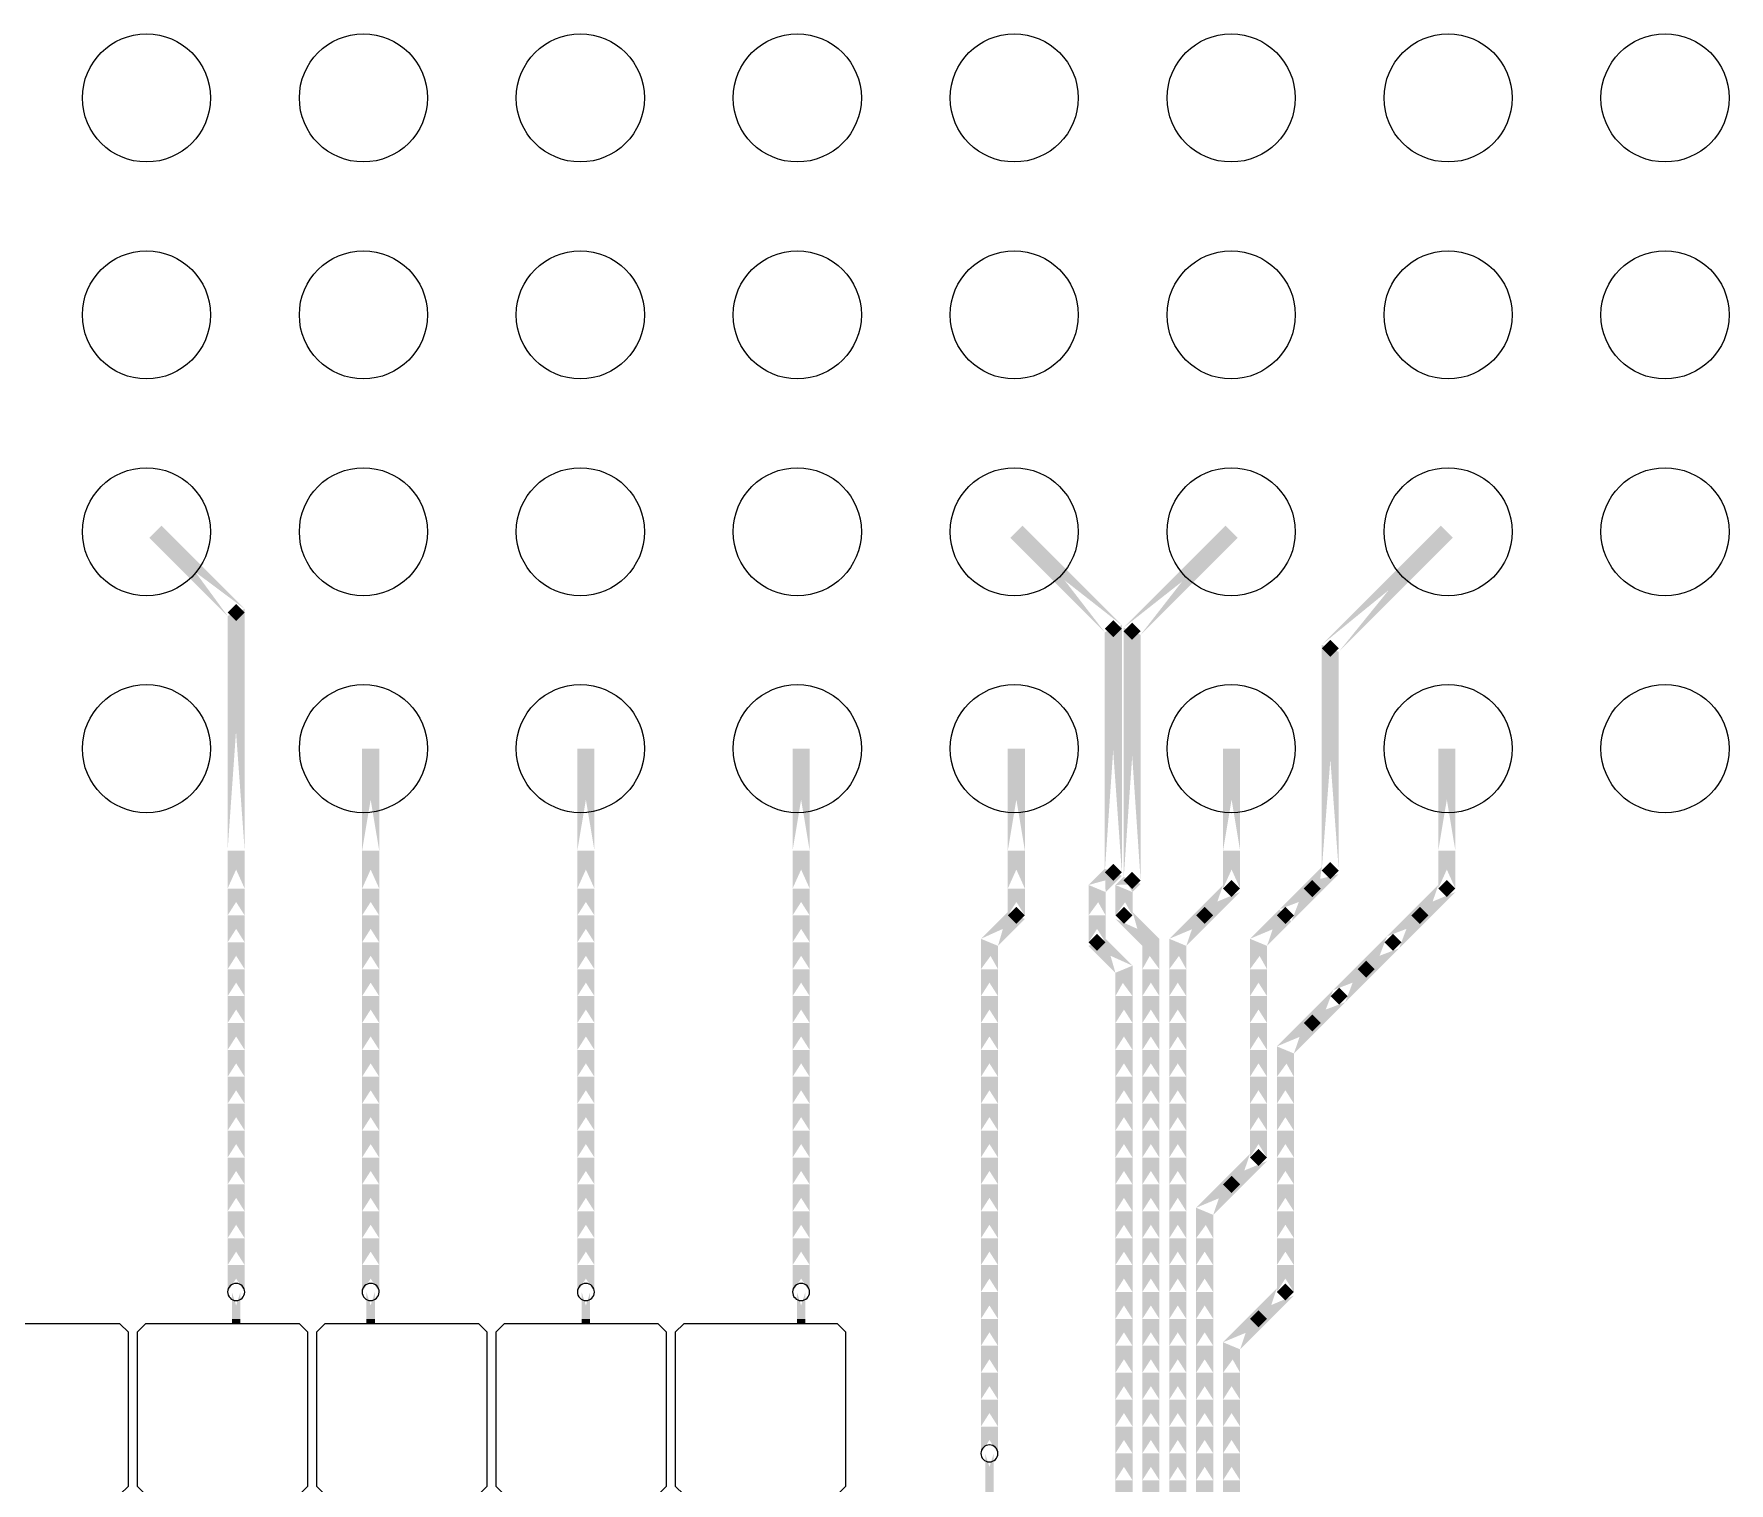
# Model space of a CAD drawing. Header units: metres. Extents: x -14835 to 79490, y -65266 to 750.
# Drawn here: x 59642 to 79490, y -16221 to 750 of the extents above; entities that cross this region are included whole.
import ezdxf

# ---------------------------------------------------------------- set-up
doc = ezdxf.new("R2010")
doc.units = ezdxf.units.M

msp = doc.modelspace()

# ---------------------------------------------------------------- linework, layer by layer
for points in [[(58750, -14455), (58750, -16255), (58850, -16355), (60650, -16355), (60750, -16255), (60750, -14455), (60650, -14355), (58850, -14355), (58750, -14455)], [(60850, -14455), (60850, -16255), (60950, -16355), (62750, -16355), (62850, -16255), (62850, -14455), (62750, -14355), (60950, -14355), (60850, -14455)], [(62950, -14455), (62950, -16255), (63050, -16355), (64850, -16355), (64950, -16255), (64950, -14455), (64850, -14355), (63050, -14355), (62950, -14455)], [(65050, -14455), (65050, -16255), (65150, -16355), (66950, -16355), (67050, -16255), (67050, -14455), (66950, -14355), (65150, -14355), (65050, -14455)], [(67150, -14455), (67150, -16255), (67250, -16355), (69050, -16355), (69150, -16255), (69150, -14455), (69050, -14355), (67250, -14355), (67150, -14455)]]:
    msp.add_lwpolyline(points)
for centre in [(60960, 0), (63500, 0), (66040, 0), (68580, 0), (71120, 0), (73660, 0), (76200, 0), (78740, 0), (60960, -2540), (63500, -2540), (66040, -2540), (68580, -2540), (71120, -2540), (73660, -2540), (76200, -2540), (78740, -2540), (60960, -5080), (63500, -5080), (66040, -5080), (68580, -5080), (71120, -5080), (73660, -5080), (76200, -5080), (78740, -5080), (60960, -7620), (63500, -7620), (66040, -7620), (68580, -7620), (71120, -7620), (73660, -7620), (76200, -7620), (78740, -7620)]:
    msp.add_circle(centre, 750)
for centre in [(62010, -13983), (63585, -13983), (66105, -13983), (68625, -13983), (70830, -15873)]:
    msp.add_arc(centre, 100, 0, 359)
for points in [[(61910, -6066.421356), (62110, -5983.578644), (61135.710678, -5009.289322), (60994.289322, -5150.710678)], [(61910, -6066.421356), (62110, -5983.578644), (60994.289322, -5150.710678), (61135.710678, -5009.289322)], [(72180, -6256.421356), (72380, -6173.578644), (71215.710678, -5009.289322), (71074.289322, -5150.710678)], [(72180, -6256.421356), (72380, -6173.578644), (71074.289322, -5150.710678), (71215.710678, -5009.289322)], [(72600, -6286.421356), (72400, -6203.578644), (73735.710678, -5150.710678), (73594.289322, -5009.289322)], [(72600, -6286.421356), (72400, -6203.578644), (73594.289322, -5009.289322), (73735.710678, -5150.710678)], [(74920, -6486.421356), (74720, -6403.578644), (76255.710678, -5150.710678), (76114.289322, -5009.289322)], [(74920, -6486.421356), (74720, -6403.578644), (76114.289322, -5009.289322), (76255.710678, -5150.710678)], [(62010, -5925), (61910, -6025), (62110, -6025), (62010, -6125)], [(61910, -8814), (62110, -8814), (61910, -6066.421356), (62110, -5983.578644)], [(61910, -8814), (62110, -8814), (62110, -5983.578644), (61910, -6066.421356)], [(72280, -6115), (72180, -6215), (72380, -6215), (72280, -6315)], [(72500, -6145), (72400, -6245), (72600, -6245), (72500, -6345)], [(72180, -9068), (72380, -9068), (72180, -6256.421356), (72380, -6173.578644)], [(72180, -9068), (72380, -9068), (72380, -6173.578644), (72180, -6256.421356)], [(72400, -9163), (72600, -9163), (72600, -6286.421356), (72400, -6203.578644)], [(72400, -9163), (72600, -9163), (72400, -6203.578644), (72600, -6286.421356)], [(74820, -6345), (74720, -6445), (74920, -6445), (74820, -6545)], [(74720, -9048), (74920, -9048), (74920, -6486.421356), (74720, -6403.578644)], [(74720, -9048), (74920, -9048), (74720, -6403.578644), (74920, -6486.421356)], [(63485, -8814), (63685, -8814), (63685, -7620), (63485, -7620)], [(63485, -8814), (63685, -8814), (63485, -7620), (63685, -7620)], [(66005, -8814), (66205, -8814), (66205, -7620), (66005, -7620)], [(66005, -8814), (66205, -8814), (66005, -7620), (66205, -7620)], [(68525, -8814), (68725, -8814), (68725, -7620), (68525, -7620)], [(68525, -8814), (68725, -8814), (68525, -7620), (68725, -7620)], [(71045, -8814), (71245, -8814), (71245, -7620), (71045, -7620)], [(71045, -8814), (71245, -8814), (71045, -7620), (71245, -7620)], [(73565, -8814), (73765, -8814), (73765, -7620), (73565, -7620)], [(73565, -8814), (73765, -8814), (73565, -7620), (73765, -7620)], [(76085, -8814), (76285, -8814), (76285, -7620), (76085, -7620)], [(76085, -8814), (76285, -8814), (76085, -7620), (76285, -7620)], [(61910, -9258), (62110, -9258), (62110, -8814), (61910, -8814)], [(61910, -9258), (62110, -9258), (61910, -8814), (62110, -8814)], [(63485, -9258), (63685, -9258), (63685, -8814), (63485, -8814)], [(63485, -9258), (63685, -9258), (63485, -8814), (63685, -8814)], [(66005, -9258), (66205, -9258), (66205, -8814), (66005, -8814)], [(66005, -9258), (66205, -9258), (66005, -8814), (66205, -8814)], [(68525, -9258), (68725, -9258), (68725, -8814), (68525, -8814)], [(68525, -9258), (68725, -9258), (68525, -8814), (68725, -8814)], [(71045, -9258), (71245, -9258), (71245, -8814), (71045, -8814)], [(71045, -9258), (71245, -9258), (71045, -8814), (71245, -8814)], [(73565, -9258), (73765, -9258), (73765, -8814), (73565, -8814)], [(73565, -9258), (73765, -9258), (73565, -8814), (73765, -8814)], [(76085, -9258), (76285, -9258), (76285, -8814), (76085, -8814)], [(76085, -9258), (76285, -9258), (76085, -8814), (76285, -8814)], [(72190, -9299.421356), (71990, -9216.578644), (72180, -9026.578644), (72380, -9109.421356)], [(72190, -9299.421356), (71990, -9216.578644), (72380, -9109.421356), (72180, -9026.578644)], [(72280, -8968), (72180, -9068), (72380, -9068), (72280, -9168)], [(72505, -9299.421356), (72305, -9216.578644), (72400, -9121.578644), (72600, -9204.421356)], [(72505, -9299.421356), (72305, -9216.578644), (72600, -9204.421356), (72400, -9121.578644)], [(72500, -9063), (72400, -9163), (72600, -9163), (72500, -9263)], [(74680.710678, -9328.710678), (74539.289322, -9187.289322), (74720, -9006.578644), (74920, -9089.421356)], [(74680.710678, -9328.710678), (74539.289322, -9187.289322), (74920, -9089.421356), (74720, -9006.578644)], [(74820, -8948), (74720, -9048), (74920, -9048), (74820, -9148)], [(61910, -9573), (62110, -9573), (62110, -9258), (61910, -9258)], [(61910, -9573), (62110, -9573), (61910, -9258), (62110, -9258)], [(63485, -9573), (63685, -9573), (63685, -9258), (63485, -9258)], [(63485, -9573), (63685, -9573), (63485, -9258), (63685, -9258)], [(66005, -9573), (66205, -9573), (66205, -9258), (66005, -9258)], [(66005, -9573), (66205, -9573), (66005, -9258), (66205, -9258)], [(68525, -9573), (68725, -9573), (68725, -9258), (68525, -9258)], [(68525, -9573), (68725, -9573), (68525, -9258), (68725, -9258)], [(71045, -9573), (71245, -9573), (71245, -9258), (71045, -9258)], [(71045, -9573), (71245, -9573), (71045, -9258), (71245, -9258)], [(71990, -9573), (72190, -9573), (72190, -9299.421356), (71990, -9216.578644)], [(71990, -9573), (72190, -9573), (71990, -9216.578644), (72190, -9299.421356)], [(72305, -9573), (72505, -9573), (72505, -9299.421356), (72305, -9216.578644)], [(72305, -9573), (72505, -9573), (72305, -9216.578644), (72505, -9299.421356)], [(73420.710678, -9643.710678), (73279.289322, -9502.289322), (73565, -9216.578644), (73765, -9299.421356)], [(73420.710678, -9643.710678), (73279.289322, -9502.289322), (73765, -9299.421356), (73565, -9216.578644)], [(73665, -9158), (73565, -9258), (73765, -9258), (73665, -9358)], [(74365.710678, -9643.710678), (74224.289322, -9502.289322), (74680.710678, -9328.710678), (74539.289322, -9187.289322)], [(74365.710678, -9643.710678), (74224.289322, -9502.289322), (74539.289322, -9187.289322), (74680.710678, -9328.710678)], [(74610, -9158), (74510, -9258), (74710, -9258), (74610, -9358)], [(75940.710678, -9643.710678), (75799.289322, -9502.289322), (76085, -9216.578644), (76285, -9299.421356)], [(75940.710678, -9643.710678), (75799.289322, -9502.289322), (76285, -9299.421356), (76085, -9216.578644)], [(76185, -9158), (76085, -9258), (76285, -9258), (76185, -9358)], [(71145, -9473), (71045, -9573), (71245, -9573), (71145, -9673)], [(72405, -9473), (72305, -9573), (72505, -9573), (72405, -9673)], [(73135, -9929.421356), (72935, -9846.578644), (73420.710678, -9643.710678), (73279.289322, -9502.289322)], [(73135, -9929.421356), (72935, -9846.578644), (73279.289322, -9502.289322), (73420.710678, -9643.710678)], [(73350, -9473), (73250, -9573), (73450, -9573), (73350, -9673)], [(74080, -9929.421356), (73880, -9846.578644), (74365.710678, -9643.710678), (74224.289322, -9502.289322)], [(74080, -9929.421356), (73880, -9846.578644), (74224.289322, -9502.289322), (74365.710678, -9643.710678)], [(74295, -9473), (74195, -9573), (74395, -9573), (74295, -9673)], [(75625.710678, -9958.710678), (75484.289322, -9817.289322), (75940.710678, -9643.710678), (75799.289322, -9502.289322)], [(75625.710678, -9958.710678), (75484.289322, -9817.289322), (75799.289322, -9502.289322), (75940.710678, -9643.710678)], [(75870, -9473), (75770, -9573), (75970, -9573), (75870, -9673)], [(61910, -9888), (62110, -9888), (62110, -9573), (61910, -9573)], [(61910, -9888), (62110, -9888), (61910, -9573), (62110, -9573)], [(63485, -9888), (63685, -9888), (63685, -9573), (63485, -9573)], [(63485, -9888), (63685, -9888), (63485, -9573), (63685, -9573)], [(66005, -9888), (66205, -9888), (66205, -9573), (66005, -9573)], [(66005, -9888), (66205, -9888), (66005, -9573), (66205, -9573)], [(68525, -9888), (68725, -9888), (68725, -9573), (68525, -9573)], [(68525, -9888), (68725, -9888), (68525, -9573), (68725, -9573)], [(70930, -9929.421356), (70730, -9846.578644), (71045, -9531.578644), (71245, -9614.421356)], [(70930, -9929.421356), (70730, -9846.578644), (71245, -9614.421356), (71045, -9531.578644)], [(71990, -9888), (72190, -9888), (72190, -9573), (71990, -9573)], [(71990, -9888), (72190, -9888), (71990, -9573), (72190, -9573)], [(72620, -9929.421356), (72820, -9846.578644), (72505, -9531.578644), (72305, -9614.421356)], [(72620, -9929.421356), (72820, -9846.578644), (72305, -9614.421356), (72505, -9531.578644)], [(61910, -10203), (62110, -10203), (62110, -9888), (61910, -9888)], [(61910, -10203), (62110, -10203), (61910, -9888), (62110, -9888)], [(63485, -10203), (63685, -10203), (63685, -9888), (63485, -9888)], [(63485, -10203), (63685, -10203), (63485, -9888), (63685, -9888)], [(66005, -10203), (66205, -10203), (66205, -9888), (66005, -9888)], [(66005, -10203), (66205, -10203), (66005, -9888), (66205, -9888)], [(68525, -10203), (68725, -10203), (68725, -9888), (68525, -9888)], [(68525, -10203), (68725, -10203), (68525, -9888), (68725, -9888)], [(70730, -10203), (70930, -10203), (70930, -9929.421356), (70730, -9846.578644)], [(70730, -10203), (70930, -10203), (70730, -9846.578644), (70930, -9929.421356)], [(72090, -9788), (71990, -9888), (72190, -9888), (72090, -9988)], [(72305, -10244.421356), (72505, -10161.578644), (72190, -9846.578644), (71990, -9929.421356)], [(72305, -10244.421356), (72505, -10161.578644), (71990, -9929.421356), (72190, -9846.578644)], [(72620, -10203), (72820, -10203), (72620, -9929.421356), (72820, -9846.578644)], [(72620, -10203), (72820, -10203), (72820, -9846.578644), (72620, -9929.421356)], [(72935, -10203), (73135, -10203), (73135, -9929.421356), (72935, -9846.578644)], [(72935, -10203), (73135, -10203), (72935, -9846.578644), (73135, -9929.421356)], [(73880, -10203), (74080, -10203), (74080, -9929.421356), (73880, -9846.578644)], [(73880, -10203), (74080, -10203), (73880, -9846.578644), (74080, -9929.421356)], [(75310.710678, -10273.710678), (75169.289322, -10132.289322), (75625.710678, -9958.710678), (75484.289322, -9817.289322)], [(75310.710678, -10273.710678), (75169.289322, -10132.289322), (75484.289322, -9817.289322), (75625.710678, -9958.710678)], [(75555, -9788), (75455, -9888), (75655, -9888), (75555, -9988)], [(75240, -10103), (75140, -10203), (75340, -10203), (75240, -10303)], [(61910, -10518), (62110, -10518), (62110, -10203), (61910, -10203)], [(61910, -10518), (62110, -10518), (61910, -10203), (62110, -10203)], [(63485, -10518), (63685, -10518), (63685, -10203), (63485, -10203)], [(63485, -10518), (63685, -10518), (63485, -10203), (63685, -10203)], [(66005, -10518), (66205, -10518), (66205, -10203), (66005, -10203)], [(66005, -10518), (66205, -10518), (66005, -10203), (66205, -10203)], [(68525, -10518), (68725, -10518), (68725, -10203), (68525, -10203)], [(68525, -10518), (68725, -10518), (68525, -10203), (68725, -10203)], [(70730, -10518), (70930, -10518), (70930, -10203), (70730, -10203)], [(70730, -10518), (70930, -10518), (70730, -10203), (70930, -10203)], [(72305, -10518), (72505, -10518), (72305, -10244.421356), (72505, -10161.578644)], [(72305, -10518), (72505, -10518), (72505, -10161.578644), (72305, -10244.421356)], [(72620, -10518), (72820, -10518), (72820, -10203), (72620, -10203)], [(72620, -10518), (72820, -10518), (72620, -10203), (72820, -10203)], [(72935, -10518), (73135, -10518), (73135, -10203), (72935, -10203)], [(72935, -10518), (73135, -10518), (72935, -10203), (73135, -10203)], [(73880, -10518), (74080, -10518), (74080, -10203), (73880, -10203)], [(73880, -10518), (74080, -10518), (73880, -10203), (74080, -10203)], [(74995.710678, -10588.710678), (74854.289322, -10447.289322), (75310.710678, -10273.710678), (75169.289322, -10132.289322)], [(74995.710678, -10588.710678), (74854.289322, -10447.289322), (75169.289322, -10132.289322), (75310.710678, -10273.710678)], [(61910, -10833), (62110, -10833), (62110, -10518), (61910, -10518)], [(61910, -10833), (62110, -10833), (61910, -10518), (62110, -10518)], [(63485, -10833), (63685, -10833), (63685, -10518), (63485, -10518)], [(63485, -10833), (63685, -10833), (63485, -10518), (63685, -10518)], [(66005, -10833), (66205, -10833), (66205, -10518), (66005, -10518)], [(66005, -10833), (66205, -10833), (66005, -10518), (66205, -10518)], [(68525, -10833), (68725, -10833), (68725, -10518), (68525, -10518)], [(68525, -10833), (68725, -10833), (68525, -10518), (68725, -10518)], [(70730, -10833), (70930, -10833), (70930, -10518), (70730, -10518)], [(70730, -10833), (70930, -10833), (70730, -10518), (70930, -10518)], [(72305, -10833), (72505, -10833), (72505, -10518), (72305, -10518)], [(72305, -10833), (72505, -10833), (72305, -10518), (72505, -10518)], [(72620, -10833), (72820, -10833), (72820, -10518), (72620, -10518)], [(72620, -10833), (72820, -10833), (72620, -10518), (72820, -10518)], [(72935, -10833), (73135, -10833), (73135, -10518), (72935, -10518)], [(72935, -10833), (73135, -10833), (72935, -10518), (73135, -10518)], [(73880, -10833), (74080, -10833), (74080, -10518), (73880, -10518)], [(73880, -10833), (74080, -10833), (73880, -10518), (74080, -10518)], [(74680.710678, -10903.710678), (74539.289322, -10762.289322), (74995.710678, -10588.710678), (74854.289322, -10447.289322)], [(74680.710678, -10903.710678), (74539.289322, -10762.289322), (74854.289322, -10447.289322), (74995.710678, -10588.710678)], [(74925, -10418), (74825, -10518), (75025, -10518), (74925, -10618)], [(61910, -11148), (62110, -11148), (62110, -10833), (61910, -10833)], [(61910, -11148), (62110, -11148), (61910, -10833), (62110, -10833)], [(63485, -11148), (63685, -11148), (63685, -10833), (63485, -10833)], [(63485, -11148), (63685, -11148), (63485, -10833), (63685, -10833)], [(66005, -11148), (66205, -11148), (66205, -10833), (66005, -10833)], [(66005, -11148), (66205, -11148), (66005, -10833), (66205, -10833)], [(68525, -11148), (68725, -11148), (68725, -10833), (68525, -10833)], [(68525, -11148), (68725, -11148), (68525, -10833), (68725, -10833)], [(70730, -11148), (70930, -11148), (70930, -10833), (70730, -10833)], [(70730, -11148), (70930, -11148), (70730, -10833), (70930, -10833)], [(72305, -11148), (72505, -11148), (72505, -10833), (72305, -10833)], [(72305, -11148), (72505, -11148), (72305, -10833), (72505, -10833)], [(72620, -11148), (72820, -11148), (72820, -10833), (72620, -10833)], [(72620, -11148), (72820, -11148), (72620, -10833), (72820, -10833)], [(72935, -11148), (73135, -11148), (73135, -10833), (72935, -10833)], [(72935, -11148), (73135, -11148), (72935, -10833), (73135, -10833)], [(73880, -11148), (74080, -11148), (74080, -10833), (73880, -10833)], [(73880, -11148), (74080, -11148), (73880, -10833), (74080, -10833)], [(74395, -11189.421356), (74195, -11106.578644), (74680.710678, -10903.710678), (74539.289322, -10762.289322)], [(74395, -11189.421356), (74195, -11106.578644), (74539.289322, -10762.289322), (74680.710678, -10903.710678)], [(74610, -10733), (74510, -10833), (74710, -10833), (74610, -10933)], [(74195, -11463), (74395, -11463), (74395, -11189.421356), (74195, -11106.578644)], [(74195, -11463), (74395, -11463), (74195, -11106.578644), (74395, -11189.421356)], [(61910, -11463), (62110, -11463), (62110, -11148), (61910, -11148)], [(61910, -11463), (62110, -11463), (61910, -11148), (62110, -11148)], [(63485, -11463), (63685, -11463), (63685, -11148), (63485, -11148)], [(63485, -11463), (63685, -11463), (63485, -11148), (63685, -11148)], [(66005, -11463), (66205, -11463), (66205, -11148), (66005, -11148)], [(66005, -11463), (66205, -11463), (66005, -11148), (66205, -11148)], [(68525, -11463), (68725, -11463), (68725, -11148), (68525, -11148)], [(68525, -11463), (68725, -11463), (68525, -11148), (68725, -11148)], [(70730, -11463), (70930, -11463), (70930, -11148), (70730, -11148)], [(70730, -11463), (70930, -11463), (70730, -11148), (70930, -11148)], [(72305, -11463), (72505, -11463), (72505, -11148), (72305, -11148)], [(72305, -11463), (72505, -11463), (72305, -11148), (72505, -11148)], [(72620, -11463), (72820, -11463), (72820, -11148), (72620, -11148)], [(72620, -11463), (72820, -11463), (72620, -11148), (72820, -11148)], [(72935, -11463), (73135, -11463), (73135, -11148), (72935, -11148)], [(72935, -11463), (73135, -11463), (72935, -11148), (73135, -11148)], [(73880, -11463), (74080, -11463), (74080, -11148), (73880, -11148)], [(73880, -11463), (74080, -11463), (73880, -11148), (74080, -11148)], [(61910, -11778), (62110, -11778), (62110, -11463), (61910, -11463)], [(61910, -11778), (62110, -11778), (61910, -11463), (62110, -11463)], [(63485, -11778), (63685, -11778), (63685, -11463), (63485, -11463)], [(63485, -11778), (63685, -11778), (63485, -11463), (63685, -11463)], [(66005, -11778), (66205, -11778), (66205, -11463), (66005, -11463)], [(66005, -11778), (66205, -11778), (66005, -11463), (66205, -11463)], [(68525, -11778), (68725, -11778), (68725, -11463), (68525, -11463)], [(68525, -11778), (68725, -11778), (68525, -11463), (68725, -11463)], [(70730, -11778), (70930, -11778), (70930, -11463), (70730, -11463)], [(70730, -11778), (70930, -11778), (70730, -11463), (70930, -11463)], [(72305, -11778), (72505, -11778), (72505, -11463), (72305, -11463)], [(72305, -11778), (72505, -11778), (72305, -11463), (72505, -11463)], [(72620, -11778), (72820, -11778), (72820, -11463), (72620, -11463)], [(72620, -11778), (72820, -11778), (72620, -11463), (72820, -11463)], [(72935, -11778), (73135, -11778), (73135, -11463), (72935, -11463)], [(72935, -11778), (73135, -11778), (72935, -11463), (73135, -11463)], [(73880, -11778), (74080, -11778), (74080, -11463), (73880, -11463)], [(73880, -11778), (74080, -11778), (73880, -11463), (74080, -11463)], [(74195, -11778), (74395, -11778), (74395, -11463), (74195, -11463)], [(74195, -11778), (74395, -11778), (74195, -11463), (74395, -11463)], [(61910, -12093), (62110, -12093), (62110, -11778), (61910, -11778)], [(61910, -12093), (62110, -12093), (61910, -11778), (62110, -11778)], [(63485, -12093), (63685, -12093), (63685, -11778), (63485, -11778)], [(63485, -12093), (63685, -12093), (63485, -11778), (63685, -11778)], [(66005, -12093), (66205, -12093), (66205, -11778), (66005, -11778)], [(66005, -12093), (66205, -12093), (66005, -11778), (66205, -11778)], [(68525, -12093), (68725, -12093), (68725, -11778), (68525, -11778)], [(68525, -12093), (68725, -12093), (68525, -11778), (68725, -11778)], [(70730, -12093), (70930, -12093), (70930, -11778), (70730, -11778)], [(70730, -12093), (70930, -12093), (70730, -11778), (70930, -11778)], [(72305, -12093), (72505, -12093), (72505, -11778), (72305, -11778)], [(72305, -12093), (72505, -12093), (72305, -11778), (72505, -11778)], [(72620, -12093), (72820, -12093), (72820, -11778), (72620, -11778)], [(72620, -12093), (72820, -12093), (72620, -11778), (72820, -11778)], [(72935, -12093), (73135, -12093), (73135, -11778), (72935, -11778)], [(72935, -12093), (73135, -12093), (72935, -11778), (73135, -11778)], [(73880, -12093), (74080, -12093), (74080, -11778), (73880, -11778)], [(73880, -12093), (74080, -12093), (73880, -11778), (74080, -11778)], [(74195, -12093), (74395, -12093), (74395, -11778), (74195, -11778)], [(74195, -12093), (74395, -12093), (74195, -11778), (74395, -11778)], [(61910, -12408), (62110, -12408), (62110, -12093), (61910, -12093)], [(61910, -12408), (62110, -12408), (61910, -12093), (62110, -12093)], [(63485, -12408), (63685, -12408), (63685, -12093), (63485, -12093)], [(63485, -12408), (63685, -12408), (63485, -12093), (63685, -12093)], [(66005, -12408), (66205, -12408), (66205, -12093), (66005, -12093)], [(66005, -12408), (66205, -12408), (66005, -12093), (66205, -12093)], [(68525, -12408), (68725, -12408), (68725, -12093), (68525, -12093)], [(68525, -12408), (68725, -12408), (68525, -12093), (68725, -12093)], [(70730, -12408), (70930, -12408), (70930, -12093), (70730, -12093)], [(70730, -12408), (70930, -12408), (70730, -12093), (70930, -12093)], [(72305, -12408), (72505, -12408), (72505, -12093), (72305, -12093)], [(72305, -12408), (72505, -12408), (72305, -12093), (72505, -12093)], [(72620, -12408), (72820, -12408), (72820, -12093), (72620, -12093)], [(72620, -12408), (72820, -12408), (72620, -12093), (72820, -12093)], [(72935, -12408), (73135, -12408), (73135, -12093), (72935, -12093)], [(72935, -12408), (73135, -12408), (72935, -12093), (73135, -12093)], [(73880, -12408), (74080, -12408), (74080, -12093), (73880, -12093)], [(73880, -12408), (74080, -12408), (73880, -12093), (74080, -12093)], [(74195, -12408), (74395, -12408), (74395, -12093), (74195, -12093)], [(74195, -12408), (74395, -12408), (74195, -12093), (74395, -12093)], [(61910, -12723), (62110, -12723), (62110, -12408), (61910, -12408)], [(61910, -12723), (62110, -12723), (61910, -12408), (62110, -12408)], [(63485, -12723), (63685, -12723), (63685, -12408), (63485, -12408)], [(63485, -12723), (63685, -12723), (63485, -12408), (63685, -12408)], [(66005, -12723), (66205, -12723), (66205, -12408), (66005, -12408)], [(66005, -12723), (66205, -12723), (66005, -12408), (66205, -12408)], [(68525, -12723), (68725, -12723), (68725, -12408), (68525, -12408)], [(68525, -12723), (68725, -12723), (68525, -12408), (68725, -12408)], [(70730, -12723), (70930, -12723), (70930, -12408), (70730, -12408)], [(70730, -12723), (70930, -12723), (70730, -12408), (70930, -12408)], [(72305, -12723), (72505, -12723), (72505, -12408), (72305, -12408)], [(72305, -12723), (72505, -12723), (72305, -12408), (72505, -12408)], [(72620, -12723), (72820, -12723), (72820, -12408), (72620, -12408)], [(72620, -12723), (72820, -12723), (72620, -12408), (72820, -12408)], [(72935, -12723), (73135, -12723), (73135, -12408), (72935, -12408)], [(72935, -12723), (73135, -12723), (72935, -12408), (73135, -12408)], [(73735.710678, -12793.710678), (73594.289322, -12652.289322), (73880, -12366.578644), (74080, -12449.421356)], [(73735.710678, -12793.710678), (73594.289322, -12652.289322), (74080, -12449.421356), (73880, -12366.578644)], [(73980, -12308), (73880, -12408), (74080, -12408), (73980, -12508)], [(74195, -12723), (74395, -12723), (74395, -12408), (74195, -12408)], [(74195, -12723), (74395, -12723), (74195, -12408), (74395, -12408)], [(73450, -13079.421356), (73250, -12996.578644), (73735.710678, -12793.710678), (73594.289322, -12652.289322)], [(73450, -13079.421356), (73250, -12996.578644), (73594.289322, -12652.289322), (73735.710678, -12793.710678)], [(73665, -12623), (73565, -12723), (73765, -12723), (73665, -12823)], [(61910, -13038), (62110, -13038), (62110, -12723), (61910, -12723)], [(61910, -13038), (62110, -13038), (61910, -12723), (62110, -12723)], [(63485, -13038), (63685, -13038), (63685, -12723), (63485, -12723)], [(63485, -13038), (63685, -13038), (63485, -12723), (63685, -12723)], [(66005, -13038), (66205, -13038), (66205, -12723), (66005, -12723)], [(66005, -13038), (66205, -13038), (66005, -12723), (66205, -12723)], [(68525, -13038), (68725, -13038), (68725, -12723), (68525, -12723)], [(68525, -13038), (68725, -13038), (68525, -12723), (68725, -12723)], [(70730, -13038), (70930, -13038), (70930, -12723), (70730, -12723)], [(70730, -13038), (70930, -13038), (70730, -12723), (70930, -12723)], [(72305, -13038), (72505, -13038), (72505, -12723), (72305, -12723)], [(72305, -13038), (72505, -13038), (72305, -12723), (72505, -12723)], [(72620, -13038), (72820, -13038), (72820, -12723), (72620, -12723)], [(72620, -13038), (72820, -13038), (72620, -12723), (72820, -12723)], [(72935, -13038), (73135, -13038), (73135, -12723), (72935, -12723)], [(72935, -13038), (73135, -13038), (72935, -12723), (73135, -12723)], [(74195, -13038), (74395, -13038), (74395, -12723), (74195, -12723)], [(74195, -13038), (74395, -13038), (74195, -12723), (74395, -12723)], [(61910, -13353), (62110, -13353), (62110, -13038), (61910, -13038)], [(61910, -13353), (62110, -13353), (61910, -13038), (62110, -13038)], [(63485, -13353), (63685, -13353), (63685, -13038), (63485, -13038)], [(63485, -13353), (63685, -13353), (63485, -13038), (63685, -13038)], [(66005, -13353), (66205, -13353), (66205, -13038), (66005, -13038)], [(66005, -13353), (66205, -13353), (66005, -13038), (66205, -13038)], [(68525, -13353), (68725, -13353), (68725, -13038), (68525, -13038)], [(68525, -13353), (68725, -13353), (68525, -13038), (68725, -13038)], [(70730, -13353), (70930, -13353), (70930, -13038), (70730, -13038)], [(70730, -13353), (70930, -13353), (70730, -13038), (70930, -13038)], [(72305, -13353), (72505, -13353), (72505, -13038), (72305, -13038)], [(72305, -13353), (72505, -13353), (72305, -13038), (72505, -13038)], [(72620, -13353), (72820, -13353), (72820, -13038), (72620, -13038)], [(72620, -13353), (72820, -13353), (72620, -13038), (72820, -13038)], [(72935, -13353), (73135, -13353), (73135, -13038), (72935, -13038)], [(72935, -13353), (73135, -13353), (72935, -13038), (73135, -13038)], [(73250, -13353), (73450, -13353), (73450, -13079.421356), (73250, -12996.578644)], [(73250, -13353), (73450, -13353), (73250, -12996.578644), (73450, -13079.421356)], [(74195, -13353), (74395, -13353), (74395, -13038), (74195, -13038)], [(74195, -13353), (74395, -13353), (74195, -13038), (74395, -13038)], [(61910, -13668), (62110, -13668), (62110, -13353), (61910, -13353)], [(61910, -13668), (62110, -13668), (61910, -13353), (62110, -13353)], [(63485, -13668), (63685, -13668), (63685, -13353), (63485, -13353)], [(63485, -13668), (63685, -13668), (63485, -13353), (63685, -13353)], [(66005, -13668), (66205, -13668), (66205, -13353), (66005, -13353)], [(66005, -13668), (66205, -13668), (66005, -13353), (66205, -13353)], [(68525, -13668), (68725, -13668), (68725, -13353), (68525, -13353)], [(68525, -13668), (68725, -13668), (68525, -13353), (68725, -13353)], [(70730, -13668), (70930, -13668), (70930, -13353), (70730, -13353)], [(70730, -13668), (70930, -13668), (70730, -13353), (70930, -13353)], [(72305, -13668), (72505, -13668), (72505, -13353), (72305, -13353)], [(72305, -13668), (72505, -13668), (72305, -13353), (72505, -13353)], [(72620, -13668), (72820, -13668), (72820, -13353), (72620, -13353)], [(72620, -13668), (72820, -13668), (72620, -13353), (72820, -13353)], [(72935, -13668), (73135, -13668), (73135, -13353), (72935, -13353)], [(72935, -13668), (73135, -13668), (72935, -13353), (73135, -13353)], [(73250, -13668), (73450, -13668), (73450, -13353), (73250, -13353)], [(73250, -13668), (73450, -13668), (73250, -13353), (73450, -13353)], [(74195, -13668), (74395, -13668), (74395, -13353), (74195, -13353)], [(74195, -13668), (74395, -13668), (74195, -13353), (74395, -13353)], [(61910, -13983), (62110, -13983), (62110, -13668), (61910, -13668)], [(61910, -13983), (62110, -13983), (61910, -13668), (62110, -13668)], [(63485, -13983), (63685, -13983), (63685, -13668), (63485, -13668)], [(63485, -13983), (63685, -13983), (63485, -13668), (63685, -13668)], [(66005, -13983), (66205, -13983), (66205, -13668), (66005, -13668)], [(66005, -13983), (66205, -13983), (66005, -13668), (66205, -13668)], [(68525, -13983), (68725, -13983), (68725, -13668), (68525, -13668)], [(68525, -13983), (68725, -13983), (68525, -13668), (68725, -13668)], [(70730, -13983), (70930, -13983), (70930, -13668), (70730, -13668)], [(70730, -13983), (70930, -13983), (70730, -13668), (70930, -13668)], [(72305, -13983), (72505, -13983), (72505, -13668), (72305, -13668)], [(72305, -13983), (72505, -13983), (72305, -13668), (72505, -13668)], [(72620, -13983), (72820, -13983), (72820, -13668), (72620, -13668)], [(72620, -13983), (72820, -13983), (72620, -13668), (72820, -13668)], [(72935, -13983), (73135, -13983), (73135, -13668), (72935, -13668)], [(72935, -13983), (73135, -13983), (72935, -13668), (73135, -13668)], [(73250, -13983), (73450, -13983), (73450, -13668), (73250, -13668)], [(73250, -13983), (73450, -13983), (73250, -13668), (73450, -13668)], [(74195, -13983), (74395, -13983), (74395, -13668), (74195, -13668)], [(74195, -13983), (74395, -13983), (74195, -13668), (74395, -13668)], [(74295, -13883), (74195, -13983), (74395, -13983), (74295, -14083)], [(62060, -14298), (61960, -14298), (62060, -13983), (61960, -13983)], [(62060, -14298), (61960, -14298), (61960, -13983), (62060, -13983)], [(63635, -14298), (63535, -14298), (63635, -13983), (63535, -13983)], [(63635, -14298), (63535, -14298), (63535, -13983), (63635, -13983)], [(66155, -14298), (66055, -14298), (66155, -13983), (66055, -13983)], [(66155, -14298), (66055, -14298), (66055, -13983), (66155, -13983)], [(68675, -14298), (68575, -14298), (68675, -13983), (68575, -13983)], [(68675, -14298), (68575, -14298), (68575, -13983), (68675, -13983)], [(70730, -14298), (70930, -14298), (70930, -13983), (70730, -13983)], [(70730, -14298), (70930, -14298), (70730, -13983), (70930, -13983)], [(72305, -14298), (72505, -14298), (72505, -13983), (72305, -13983)], [(72305, -14298), (72505, -14298), (72305, -13983), (72505, -13983)], [(72620, -14298), (72820, -14298), (72820, -13983), (72620, -13983)], [(72620, -14298), (72820, -14298), (72620, -13983), (72820, -13983)], [(72935, -14298), (73135, -14298), (73135, -13983), (72935, -13983)], [(72935, -14298), (73135, -14298), (72935, -13983), (73135, -13983)], [(73250, -14298), (73450, -14298), (73450, -13983), (73250, -13983)], [(73250, -14298), (73450, -14298), (73250, -13983), (73450, -13983)], [(74050.710678, -14368.710678), (73909.289322, -14227.289322), (74195, -13941.578644), (74395, -14024.421356)], [(74050.710678, -14368.710678), (73909.289322, -14227.289322), (74395, -14024.421356), (74195, -13941.578644)], [(73765, -14654.421356), (73565, -14571.578644), (74050.710678, -14368.710678), (73909.289322, -14227.289322)], [(73765, -14654.421356), (73565, -14571.578644), (73909.289322, -14227.289322), (74050.710678, -14368.710678)], [(73980, -14198), (73880, -14298), (74080, -14298), (73980, -14398)], [(62060, -14355), (61960, -14355), (62060, -14298), (61960, -14298)], [(63635, -14355), (63535, -14355), (63635, -14298), (63535, -14298)], [(66155, -14355), (66055, -14355), (66155, -14298), (66055, -14298)], [(68675, -14355), (68575, -14355), (68675, -14298), (68575, -14298)], [(70730, -14613), (70930, -14613), (70930, -14298), (70730, -14298)], [(70730, -14613), (70930, -14613), (70730, -14298), (70930, -14298)], [(72305, -14613), (72505, -14613), (72505, -14298), (72305, -14298)], [(72305, -14613), (72505, -14613), (72305, -14298), (72505, -14298)], [(72620, -14613), (72820, -14613), (72820, -14298), (72620, -14298)], [(72620, -14613), (72820, -14613), (72620, -14298), (72820, -14298)], [(72935, -14613), (73135, -14613), (73135, -14298), (72935, -14298)], [(72935, -14613), (73135, -14613), (72935, -14298), (73135, -14298)], [(73250, -14613), (73450, -14613), (73450, -14298), (73250, -14298)], [(73250, -14613), (73450, -14613), (73250, -14298), (73450, -14298)], [(70730, -14928), (70930, -14928), (70930, -14613), (70730, -14613)], [(70730, -14928), (70930, -14928), (70730, -14613), (70930, -14613)], [(72305, -14928), (72505, -14928), (72505, -14613), (72305, -14613)], [(72305, -14928), (72505, -14928), (72305, -14613), (72505, -14613)], [(72620, -14928), (72820, -14928), (72820, -14613), (72620, -14613)], [(72620, -14928), (72820, -14928), (72620, -14613), (72820, -14613)], [(72935, -14928), (73135, -14928), (73135, -14613), (72935, -14613)], [(72935, -14928), (73135, -14928), (72935, -14613), (73135, -14613)], [(73250, -14928), (73450, -14928), (73450, -14613), (73250, -14613)], [(73250, -14928), (73450, -14928), (73250, -14613), (73450, -14613)], [(73565, -14928), (73765, -14928), (73765, -14654.421356), (73565, -14571.578644)], [(73565, -14928), (73765, -14928), (73565, -14571.578644), (73765, -14654.421356)], [(70730, -15243), (70930, -15243), (70930, -14928), (70730, -14928)], [(70730, -15243), (70930, -15243), (70730, -14928), (70930, -14928)], [(72305, -15243), (72505, -15243), (72505, -14928), (72305, -14928)], [(72305, -15243), (72505, -15243), (72305, -14928), (72505, -14928)], [(72620, -15243), (72820, -15243), (72820, -14928), (72620, -14928)], [(72620, -15243), (72820, -15243), (72620, -14928), (72820, -14928)], [(72935, -15243), (73135, -15243), (73135, -14928), (72935, -14928)], [(72935, -15243), (73135, -15243), (72935, -14928), (73135, -14928)], [(73250, -15243), (73450, -15243), (73450, -14928), (73250, -14928)], [(73250, -15243), (73450, -15243), (73250, -14928), (73450, -14928)], [(73565, -15243), (73765, -15243), (73765, -14928), (73565, -14928)], [(73565, -15243), (73765, -15243), (73565, -14928), (73765, -14928)], [(70730, -15558), (70930, -15558), (70930, -15243), (70730, -15243)], [(70730, -15558), (70930, -15558), (70730, -15243), (70930, -15243)], [(72305, -15558), (72505, -15558), (72505, -15243), (72305, -15243)], [(72305, -15558), (72505, -15558), (72305, -15243), (72505, -15243)], [(72620, -15558), (72820, -15558), (72820, -15243), (72620, -15243)], [(72620, -15558), (72820, -15558), (72620, -15243), (72820, -15243)], [(72935, -15558), (73135, -15558), (73135, -15243), (72935, -15243)], [(72935, -15558), (73135, -15558), (72935, -15243), (73135, -15243)], [(73250, -15558), (73450, -15558), (73450, -15243), (73250, -15243)], [(73250, -15558), (73450, -15558), (73250, -15243), (73450, -15243)], [(73565, -15558), (73765, -15558), (73765, -15243), (73565, -15243)], [(73565, -15558), (73765, -15558), (73565, -15243), (73765, -15243)], [(70730, -15873), (70930, -15873), (70930, -15558), (70730, -15558)], [(70730, -15873), (70930, -15873), (70730, -15558), (70930, -15558)], [(72305, -15873), (72505, -15873), (72505, -15558), (72305, -15558)], [(72305, -15873), (72505, -15873), (72305, -15558), (72505, -15558)], [(72620, -15873), (72820, -15873), (72820, -15558), (72620, -15558)], [(72620, -15873), (72820, -15873), (72620, -15558), (72820, -15558)], [(72935, -15873), (73135, -15873), (73135, -15558), (72935, -15558)], [(72935, -15873), (73135, -15873), (72935, -15558), (73135, -15558)], [(73250, -15873), (73450, -15873), (73450, -15558), (73250, -15558)], [(73250, -15873), (73450, -15873), (73250, -15558), (73450, -15558)], [(73565, -15873), (73765, -15873), (73765, -15558), (73565, -15558)], [(73565, -15873), (73765, -15873), (73565, -15558), (73765, -15558)], [(70880, -16188), (70780, -16188), (70880, -15873), (70780, -15873)], [(70880, -16188), (70780, -16188), (70780, -15873), (70880, -15873)], [(72305, -16188), (72505, -16188), (72505, -15873), (72305, -15873)], [(72305, -16188), (72505, -16188), (72305, -15873), (72505, -15873)], [(72620, -16188), (72820, -16188), (72820, -15873), (72620, -15873)], [(72620, -16188), (72820, -16188), (72620, -15873), (72820, -15873)], [(72935, -16188), (73135, -16188), (73135, -15873), (72935, -15873)], [(72935, -16188), (73135, -16188), (72935, -15873), (73135, -15873)], [(73250, -16188), (73450, -16188), (73450, -15873), (73250, -15873)], [(73250, -16188), (73450, -16188), (73250, -15873), (73450, -15873)], [(73565, -16188), (73765, -16188), (73765, -15873), (73565, -15873)], [(73565, -16188), (73765, -16188), (73565, -15873), (73765, -15873)], [(70880, -16455), (70780, -16455), (70880, -16188), (70780, -16188)], [(72305, -16503), (72505, -16503), (72505, -16188), (72305, -16188)], [(72305, -16503), (72505, -16503), (72305, -16188), (72505, -16188)], [(72620, -16503), (72820, -16503), (72820, -16188), (72620, -16188)], [(72620, -16503), (72820, -16503), (72620, -16188), (72820, -16188)], [(72935, -16503), (73135, -16503), (73135, -16188), (72935, -16188)], [(72935, -16503), (73135, -16503), (72935, -16188), (73135, -16188)], [(73250, -16503), (73450, -16503), (73450, -16188), (73250, -16188)], [(73250, -16503), (73450, -16503), (73250, -16188), (73450, -16188)], [(73565, -16503), (73765, -16503), (73765, -16188), (73565, -16188)], [(73565, -16503), (73765, -16503), (73565, -16188), (73765, -16188)]]:
    msp.add_solid(points)

doc.saveas('drawing.dxf')
